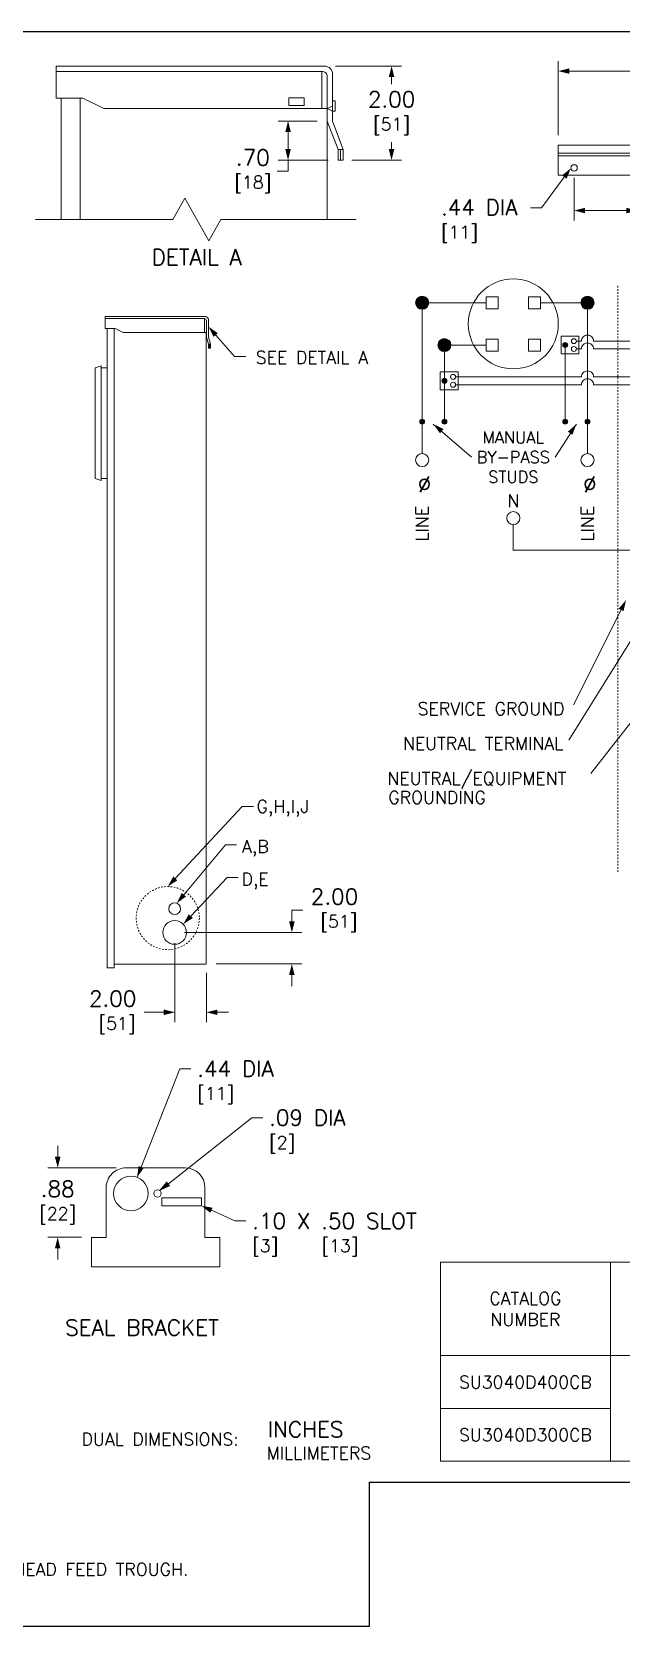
# Model space of a CAD drawing. Header units: inches. Extents: x 0 to 164, y -1 to 101.
# Drawn here: x 58.7 to 95.9, y 0 to 101 of the extents above; entities that cross this region are included whole.
import ezdxf
from ezdxf.enums import TextEntityAlignment as Align

# ---------------------------------------------------------------- set-up
doc = ezdxf.new("R2010")
doc.units = ezdxf.units.IN
doc.header["$MEASUREMENT"] = 0
doc.linetypes.add('HIDDEN2', pattern=[0.08, 0.035, -0.045])
for name, color, linetype, lineweight in [('CONTINUOUS1', 7, 'Continuous', 20), ('DIM', 2, 'Continuous', 20), ('HIDDEN1', 5, 'HIDDEN2', 20), ('TEXT1', 3, 'Continuous', 20)]:
    doc.layers.add(name, color=color, linetype=linetype, lineweight=lineweight)
doc.layers.add('VIEWPORT', color=9, linetype='Continuous', plot=False)
doc.styles.add('RomanS', font='romans.shx')
doc.dimstyles.new('SchneiderElectric Dual Below', dxfattribs={"dimscale": 10, "dimtxt": 0.1, "dimasz": 0.07, "dimexe": 0.0625, "dimexo": 0.0625, "dimgap": 0.04, "dimtad": 0, "dimtih": 1, "dimtoh": 1, "dimrnd": 0.001, "dimzin": 4, "dimdsep": 46, "dimtxsty": 'RomanS', "dimblk": 'SEArrow', "dimcen": 0.09, "dimclrd": 256, "dimclre": 256, "dimclrt": 256, "dimadec": 0, "dimazin": 1, "dimtfac": 1, "dimtofl": 0, "dimtmove": 0, "dimatfit": 3, "dimldrblk": 'SEArrow', "dimfxl": 1, "dimtolj": 1, "dimtzin": 0, "dimlwd": -1, "dimlwe": -1, "dimarcsym": 0})

# ---------------------------------------------------------------- blocks, each defined once
blk = doc.blocks.new('SEArrow')
at = {"linetype": 'ByBlock', "lineweight": -2}
blk.add_lwpolyline([(0, 0, 0, 0.5, 0), (-1, 0, 0.5, 0.5, 0)], format="xyseb", dxfattribs=at)
blk = doc.blocks.new('*D4')
at = {"layer": 'Defpoints', "color": 0, "transparency": 16777216}
for p in [(117.97, 98.47), (91.97, 93.79), (117.97, 93.85)]:
    blk.add_point(p, dxfattribs=at)
at = {"layer": 'DIM', "transparency": 16777216}
for p, q in [((91.97, 94.42), (91.97, 99.09)), ((117.97, 94.48), (117.97, 99.09)), ((92.67, 98.47), (102.57, 98.47)), ((117.27, 98.47), (107.37, 98.47))]:
    blk.add_line(p, q, dxfattribs=at)
at = {"layer": 'DIM', "transparency": 16777216, "xscale": 0.7000000000000001, "yscale": 0.7000000000000001, "zscale": 0.7000000000000001, "rotation": 180}
blk.add_blockref('SEArrow', (91.97, 98.47), dxfattribs=at)
at = {"layer": 'DIM', "transparency": 16777216, "xscale": 0.7000000000000001, "yscale": 0.7000000000000001, "zscale": 0.7000000000000001}
blk.add_blockref('SEArrow', (117.97, 98.47), dxfattribs=at)
at = {"layer": 'DIM', "transparency": 16777216, "insert": (104.97, 98.47), "char_height": 1, "attachment_point": 5, "style": 'RomanS'}
blk.add_mtext('\\A1;26.00\\P{\\H0.8x; [660]', dxfattribs=at)
blk = doc.blocks.new('*D7')
at = {"layer": 'Defpoints', "color": 0, "transparency": 16777216}
for p in [(92.97, 92.34), (96.97, 92.34), (96.97, 89.64)]:
    blk.add_point(p, dxfattribs=at)
at = {"layer": 'DIM', "transparency": 16777216}
for p, q in [((92.97, 91.72), (92.97, 89.02)), ((96.97, 91.72), (96.97, 89.02)), ((93.67, 89.64), (96.27, 89.64)), ((96.97, 89.64), (97.67, 89.64))]:
    blk.add_line(p, q, dxfattribs=at)
at = {"layer": 'DIM', "transparency": 16777216, "xscale": 0.7000000000000001, "yscale": 0.7000000000000001, "zscale": 0.7000000000000001, "rotation": 180}
blk.add_blockref('SEArrow', (92.97, 89.64), dxfattribs=at)
at = {"layer": 'DIM', "transparency": 16777216, "xscale": 0.7000000000000001, "yscale": 0.7000000000000001, "zscale": 0.7000000000000001}
blk.add_blockref('SEArrow', (96.97, 89.64), dxfattribs=at)
at = {"layer": 'DIM', "transparency": 16777216, "insert": (100.05, 89.64), "char_height": 1, "attachment_point": 5, "style": 'RomanS'}
blk.add_mtext('\\A1;4.00\\P{\\H0.8x; [102]', dxfattribs=at)
blk = doc.blocks.new('*D11')
at = {"layer": 'Defpoints', "color": 0, "transparency": 16777216}
for p in [(77.24, 98.79), (78.28, 92.83), (81.42, 92.83)]:
    blk.add_point(p, dxfattribs=at)
at = {"layer": 'DIM', "transparency": 16777216}
for p, q in [((77.87, 98.79), (82.05, 98.79)), ((81.42, 98.09), (81.42, 97.65)), ((81.42, 93.53), (81.42, 93.96)), ((78.91, 92.83), (82.05, 92.83))]:
    blk.add_line(p, q, dxfattribs=at)
at = {"layer": 'DIM', "transparency": 16777216, "xscale": 0.7000000000000001, "yscale": 0.7000000000000001, "zscale": 0.7000000000000001}
for p, rotation in [((81.42, 98.79), 90), ((81.42, 92.83), 270)]:
    blk.add_blockref('SEArrow', p, dxfattribs=dict(at, rotation=rotation))
at = {"layer": 'DIM', "transparency": 16777216, "insert": (81.42, 95.81), "char_height": 1, "attachment_point": 5, "style": 'RomanS'}
blk.add_mtext('\\A1;2.00\\P{\\H0.8x;[51]}', dxfattribs=at)
blk = doc.blocks.new('*D28')
at = {"layer": 'Defpoints', "color": 0, "transparency": 16777216}
for p in [(60.29, 29.02), (64.61, 29.02), (62.42, 24.62)]:
    blk.add_point(p, dxfattribs=at)
at = {"layer": 'DIM', "transparency": 16777216}
for p, q in [((60.29, 29.72), (60.29, 30.42)), ((63.99, 29.02), (59.66, 29.02)), ((61.8, 24.62), (59.66, 24.62)), ((60.29, 23.92), (60.29, 23.22))]:
    blk.add_line(p, q, dxfattribs=at)
at = {"layer": 'DIM', "transparency": 16777216, "xscale": 0.7000000000000001, "yscale": 0.7000000000000001, "zscale": 0.7000000000000001}
for p, rotation in [((60.29, 29.02), 270), ((60.29, 24.62), 90)]:
    blk.add_blockref('SEArrow', p, dxfattribs=dict(at, rotation=rotation))
at = {"layer": 'DIM', "transparency": 16777216, "insert": (60.29, 26.82), "char_height": 1, "attachment_point": 5, "style": 'RomanS'}
blk.add_mtext('\\A1;.88\\P{\\H0.8x;[22]}', dxfattribs=at)
blk = doc.blocks.new('*D34')
at = {"layer": 'Defpoints', "color": 0, "transparency": 16777216}
for p in [(67.7, 43.86), (69.7, 41.99), (69.7, 38.87)]:
    blk.add_point(p, dxfattribs=at)
at = {"layer": 'DIM', "transparency": 16777216}
for p, q in [((67.7, 43.24), (67.7, 38.24)), ((69.7, 41.36), (69.7, 38.24)), ((67, 38.87), (65.77, 38.87)), ((70.4, 38.87), (71.1, 38.87))]:
    blk.add_line(p, q, dxfattribs=at)
at = {"layer": 'DIM', "transparency": 16777216, "xscale": 0.7000000000000001, "yscale": 0.7000000000000001, "zscale": 0.7000000000000001}
blk.add_blockref('SEArrow', (67.7, 38.87), dxfattribs=at)
at = {"layer": 'DIM', "transparency": 16777216, "xscale": 0.7000000000000001, "yscale": 0.7000000000000001, "zscale": 0.7000000000000001, "rotation": 180}
blk.add_blockref('SEArrow', (69.7, 38.87), dxfattribs=at)
at = {"layer": 'DIM', "transparency": 16777216, "insert": (63.77, 38.87), "char_height": 1, "attachment_point": 5, "style": 'RomanS'}
blk.add_mtext('\\A1;2.00\\P{\\H0.8x; [51]', dxfattribs=at)
blk = doc.blocks.new('*D36')
at = {"layer": 'Defpoints', "color": 0, "transparency": 16777216}
for p in [(77.35, 95.31), (74.87, 92.83), (78.03, 92.83)]:
    blk.add_point(p, dxfattribs=at)
at = {"layer": 'DIM', "transparency": 16777216}
for p, q in [((76.72, 95.31), (74.24, 95.31)), ((74.87, 94.61), (74.87, 93.53)), ((74.87, 92.13), (74.17, 92.13)), ((77.41, 92.83), (74.24, 92.83)), ((74.87, 92.83), (74.87, 92.13))]:
    blk.add_line(p, q, dxfattribs=at)
at = {"layer": 'DIM', "transparency": 16777216, "xscale": 0.7000000000000001, "yscale": 0.7000000000000001, "zscale": 0.7000000000000001}
for p, rotation in [((74.87, 95.31), 90), ((74.87, 92.83), 270)]:
    blk.add_blockref('SEArrow', p, dxfattribs=dict(at, rotation=rotation))
at = {"layer": 'DIM', "transparency": 16777216, "insert": (72.64, 92.13), "char_height": 1, "attachment_point": 5, "style": 'RomanS'}
blk.add_mtext('\\A1;.70\\P{\\H0.8x;[18]}', dxfattribs=at)
blk = doc.blocks.new('*D37')
at = {"layer": 'Defpoints', "color": 0, "transparency": 16777216}
for p in [(67.7, 43.93), (75.11, 43.93), (69.7, 41.93)]:
    blk.add_point(p, dxfattribs=at)
at = {"layer": 'DIM', "transparency": 16777216}
for p, q in [((75.11, 44.63), (75.11, 45.33)), ((75.11, 45.33), (75.81, 45.33)), ((68.32, 43.93), (75.74, 43.93)), ((70.32, 41.93), (75.74, 41.93)), ((75.11, 41.23), (75.11, 40.53))]:
    blk.add_line(p, q, dxfattribs=at)
at = {"layer": 'DIM', "transparency": 16777216, "xscale": 0.7000000000000001, "yscale": 0.7000000000000001, "zscale": 0.7000000000000001}
for p, rotation in [((75.11, 43.93), 270), ((75.11, 41.93), 90)]:
    blk.add_blockref('SEArrow', p, dxfattribs=dict(at, rotation=rotation))
at = {"layer": 'DIM', "transparency": 16777216, "insert": (77.81, 45.33), "char_height": 1, "attachment_point": 5, "style": 'RomanS'}
blk.add_mtext('\\A1;2.00\\P{\\H0.8x; [51]', dxfattribs=at)

msp = doc.modelspace()

# ---------------------------------------------------------------- hatches: boundary and pattern name
at = {"layer": 'CONTINUOUS1'}
h = msp.add_hatch(color=256, dxfattribs=at)
edge = h.paths.add_edge_path()
edge.add_arc((83.357, 83.799), 0.413, 0, 360)
h = msp.add_hatch(color=256, dxfattribs=at)
edge = h.paths.add_edge_path()
edge.add_arc((93.819, 83.799), 0.413, 0, 360)
h = msp.add_hatch(color=256, dxfattribs=at)
edge = h.paths.add_edge_path()
edge.add_arc((84.765, 81.124), 0.413, 0, 360)
h = msp.add_hatch(color=256, dxfattribs=at)
edge = h.paths.add_edge_path()
edge.add_arc((92.411, 81.124), 0.156, 0, 360)
for points in [[(84.922, 78.858, 1), (84.609, 78.858, 1)], [(83.513, 76.273, 1), (83.2, 76.273, 1)], [(84.922, 76.273, 1), (84.609, 76.273, 1)], [(92.567, 76.273, 1), (92.254, 76.273, 1)], [(93.976, 76.273, 1), (93.663, 76.273, 1)]]:
    msp.add_hatch(color=256, dxfattribs=at).paths.add_polyline_path(points)

# ---------------------------------------------------------------- linework, layer by layer
for p, q in [((60.199, 96.763), (60.199, 98.773)), ((77.014, 96.093), (77.014, 98.438)), ((60.508, 96.763), (60.508, 89.068)), ((61.709, 89.068), (61.709, 96.763)), ((67.574, 89.068), (68.336, 90.42)), ((68.336, 90.42), (69.86, 87.715)), ((58.881, 89.068), (67.574, 89.068)), ((69.86, 87.715), (70.621, 89.068)), ((70.621, 89.068), (79.175, 89.068)), ((92.411, 81.124), (92.411, 76.273)), ((84.765, 78.858), (84.765, 76.273)), ((63.87, 41.926), (69.695, 41.926)), ((65.315, 28.417), (65.567, 29.07)), ((66.757, 27.577), (67.207, 28.113))]:
    msp.add_line(p, q, dxfattribs=at)
for points in [[(60.199, 98.773), (60.199, 96.763), (60.534, 96.763), (61.874, 96.763), (63.214, 96.093), (77.349, 96.093), (77.349, 89.068), (79.175, 89.068), (70.621, 89.068), (69.86, 87.715), (68.336, 90.42), (67.574, 89.068), (61.709, 89.068), (61.709, 96.763), (60.508, 96.763), (60.508, 89.068), (61.709, 89.068), (58.881, 89.068)], [(77.683, 96.26), (77.349, 96.093), (77.683, 95.926), (77.847, 95.926), (77.847, 96.594), (77.683, 96.594), (77.683, 95.926)], [(63.306, 82.802), (63.306, 82.177), (63.931, 82.177), (64.431, 81.927), (69.581, 81.927), (69.581, 82.802), (69.581, 81.927), (69.706, 81.927)], [(63.87, 82.177), (63.87, 41.926), (69.695, 41.926), (69.695, 81.927)], [(87.408, 81.124), (84.765, 81.124), (84.765, 78.858), (84.765, 78.858)]]:
    msp.add_lwpolyline(points, dxfattribs=at)
for points in [[(60.199, 98.454), (77.014, 98.454, -0.4142136), (77.349, 98.119), (77.349, 95.305), (78.03, 93.512), (78.365, 93.512), (77.684, 95.305), (77.684, 98.287, 0.4142136), (77.182, 98.789), (60.199, 98.789)], [(63.306, 82.802), (63.306, 82.927), (69.643, 82.927, -0.4142136), (69.831, 82.739), (69.831, 81.627), (69.956, 81.177), (69.831, 81.177), (69.706, 81.627), (69.706, 82.677, 0.4142136), (69.581, 82.802)], [(69.612, 27.769, 0.4142135), (68.362, 29.019), (64.612, 29.019, 0.4142136), (63.362, 27.769), (63.362, 24.619), (62.424, 24.619), (62.424, 22.744), (70.549, 22.744), (70.549, 24.619), (69.612, 24.619)]]:
    msp.add_lwpolyline(points, format="xyb", close=True, dxfattribs=at)
for points in [[(74.908, 96.777), (75.884, 96.777), (75.884, 96.289), (74.908, 96.289)], [(78.198, 92.826), (78.03, 92.826), (78.03, 93.496), (78.198, 93.496)], [(78.365, 93.496), (78.198, 93.496), (78.198, 92.826), (78.365, 92.826)], [(103.44, 93.271), (91.97, 93.271), (91.97, 93.791), (103.44, 93.791)], [(117.97, 93.111), (91.97, 93.111), (91.97, 93.271), (117.97, 93.271)], [(91.97, 93.111), (117.97, 93.111), (117.97, 91.881), (91.97, 91.881)], [(63.422, 82.177), (63.87, 82.177), (63.87, 41.676), (63.422, 41.676)], [(69.894, 81.177), (69.831, 81.177), (69.831, 80.927), (69.894, 80.927)], [(69.956, 80.927), (69.894, 80.927), (69.894, 81.177), (69.956, 81.177)], [(63.047, 79.802), (62.672, 79.677), (62.672, 72.677), (63.047, 72.552)], [(63.422, 72.677), (63.047, 72.677), (63.047, 79.677), (63.422, 79.677)], [(69.385, 26.621), (66.885, 26.621), (66.885, 27.121), (69.385, 27.121)], [(84.507, 23.039), (95.273, 23.039), (95.273, 17.128), (84.507, 17.128)], [(95.273, 23.039), (101.615, 23.039), (101.615, 17.128), (95.273, 17.128)], [(84.507, 17.128), (95.273, 17.128), (95.273, 13.782), (84.507, 13.782)], [(95.273, 17.128), (101.615, 17.128), (101.615, 10.443), (95.273, 10.443)], [(84.507, 13.782), (95.273, 13.782), (95.273, 10.443), (84.507, 10.443)]]:
    msp.add_lwpolyline(points, close=True, dxfattribs=at)
at = {"layer": 'CONTINUOUS1', "flags": 128}
for points in [[(87.408, 83.799), (83.357, 83.799), (83.357, 74.255)], [(90.839, 83.799), (93.819, 83.799), (93.819, 74.255)], [(89.124, 69.753), (89.124, 68.143), (89.124, 68.143)], [(89.124, 68.143), (98.335, 68.143), (98.335, 66.16)]]:
    msp.add_lwpolyline(points, dxfattribs=at)
for points in [[(87.408, 84.177), (88.164, 84.177), (88.164, 83.421), (87.408, 83.421)], [(90.083, 84.177), (90.839, 84.177), (90.839, 83.421), (90.083, 83.421)], [(87.408, 81.502), (88.164, 81.502), (88.164, 80.746), (87.408, 80.746)], [(90.083, 81.502), (90.839, 81.502), (90.839, 80.746), (90.083, 80.746)], [(92.142, 81.691), (93.276, 81.691), (93.276, 80.557), (92.142, 80.557)], [(84.497, 79.424), (85.631, 79.424), (85.631, 78.291), (84.497, 78.291)]]:
    msp.add_lwpolyline(points, close=True, dxfattribs=at)
at = {"layer": 'CONTINUOUS1'}
for points in [[(106.612, 82.309), (105.556, 82.309, 0.4142136), (105.175, 82.69, 0.4142136), (104.793, 82.309), (97.648, 82.309), (97.648, 81.371), (94.201, 81.371, 0.4142136), (93.819, 81.753, 0.4142136), (93.438, 81.371), (93.113, 81.371)], [(106.612, 80.984), (105.556, 80.984, 0.4142136), (105.175, 81.365, 0.4142136), (104.793, 80.984), (98.651, 80.984), (98.651, 79.105), (98.264, 79.105, 0.4142136), (97.882, 79.487, 0.4142136), (97.501, 79.105), (94.201, 79.105, 0.4142136), (93.819, 79.487, 0.4142136), (93.438, 79.105), (85.467, 79.105)], [(93.113, 80.876), (93.438, 80.876, -0.4142136), (93.819, 81.258, -0.4142136), (94.201, 80.876), (97.882, 80.876), (97.882, 78.624), (104.793, 78.624, -0.4142136), (105.175, 79.005, -0.4142136), (105.556, 78.624), (110.843, 78.624), (110.843, 71.749), (107.024, 71.749), (107.024, 50.664)], [(104.61, 49.328), (104.61, 73.311), (109.281, 73.311), (109.281, 77.299), (105.556, 77.299, 0.4142136), (105.175, 77.68, 0.4142136), (104.793, 77.299), (96.879, 77.299), (96.879, 78.61), (94.201, 78.61, 0.4142136), (93.819, 78.992, 0.4142136), (93.438, 78.61), (85.467, 78.61)]]:
    msp.add_lwpolyline(points, format="xyb", dxfattribs=at)
for centre, radius in [((92.97, 92.341), 0.203), ((89.124, 82.461), 2.848), ((83.357, 83.799), 0.413), ((93.819, 83.799), 0.413), ((84.765, 81.124), 0.413), ((92.411, 81.124), 0.156), ((92.956, 81.371), 0.156), ((92.956, 80.876), 0.156), ((84.765, 78.858), 0.156), ((85.311, 79.105), 0.156), ((85.311, 78.61), 0.156), ((83.357, 76.273), 0.156), ((84.765, 76.273), 0.156), ((92.411, 76.273), 0.156), ((93.819, 76.273), 0.156), ((83.357, 73.842), 0.413), ((93.819, 73.842), 0.413), ((89.124, 70.166), 0.413), ((67.695, 45.426), 0.375), ((67.695, 43.926), 0.75), ((64.923, 27.398), 1.093), ((66.607, 27.399), 0.233)]:
    msp.add_circle(centre, radius, dxfattribs=at)
at = {"layer": 'DIM'}
for points in [[(92.351, 91.758), (90.909, 89.816), (90.209, 89.816)], [(65.572, 29.068), (68.025, 35.298), (68.725, 35.298)], [(67.305, 28.012), (72.571, 32.192), (73.271, 32.192)], [(70.022, 26.331), (71.499, 25.657), (72.199, 25.657)]]:
    msp.add_lwpolyline(points, dxfattribs=at)
at = {"layer": 'HIDDEN1'}
msp.add_line((95.729, 47.763), (95.729, 84.919), dxfattribs=at)
msp.add_circle((67.258, 44.833), 2, dxfattribs=at)
at = {"layer": 'TEXT1'}
for p, q in [((84.061, 76.116), (86.477, 74.024)), ((93.115, 76.116), (91.771, 74.024))]:
    msp.add_line(p, q, dxfattribs=at)
for points in [[(70.292, 81.758), (71.487, 80.393), (72.187, 80.393)], [(97.818, 64.44), (92.636, 56.108)], [(95.944, 64.348), (92.938, 58.339)], [(98.72, 59.961), (94.024, 53.997)], [(67.735, 47.345), (71.973, 51.904), (72.673, 51.904)], [(68.275, 46.315), (70.908, 49.473), (71.608, 49.473)], [(68.713, 44.959), (71.019, 47.404), (71.719, 47.404)]]:
    msp.add_lwpolyline(points, dxfattribs=at)
at = {"layer": 'VIEWPORT'}
msp.add_lwpolyline([(0, 0), (80.025, 0), (80.025, 9.12), (164, 9.12), (164, 100.954), (0, 100.954)], close=True, dxfattribs=at)

# ---------------------------------------------------------------- block references
at = {"layer": 'DIM', "xscale": 0.7000000000000001, "yscale": 0.7000000000000001, "zscale": 0.7000000000000001}
for p, rotation in [((92.768, 92.32), 53.39515238295382), ((65.315, 28.417), 248.5088824864234), ((66.757, 27.577), 218.4408708075873), ((69.385, 26.621), 155.4868244717293)]:
    msp.add_blockref('SEArrow', p, dxfattribs=dict(at, rotation=rotation))
at = {"layer": 'TEXT1'}
for p, xscale, yscale, zscale, rotation in [((69.831, 82.285), 0.7000000000000001, 0.7000000000000001, 0.7000000000000001, 131.1886742918084), ((84.061, 76.116), 0.7000000000000041, 0.7000000000000041, 0.7000000000000041, 140.255264442181), ((93.115, 76.116), 0.700000000000004, 0.700000000000004, 0.700000000000004, 55.3800751473072), ((96.257, 64.974), 0.7000000000000002, 0.7000000000000002, 0.7000000000000002, 63.42347860966666), ((67.258, 46.833), 0.6999999999999966, 0.6999999999999966, 0.6999999999999966, 227.0871046900002), ((67.827, 45.777), 0.7000000000000001, 0.7000000000000001, 0.7000000000000001, 230.1881689592356), ((68.233, 44.449), 0.7000000000000001, 0.7000000000000001, 0.7000000000000001, 226.6918877749897)]:
    msp.add_blockref('SEArrow', p, dxfattribs=dict(at, xscale=xscale, yscale=yscale, zscale=zscale, rotation=rotation))

# ---------------------------------------------------------------- texts
at = {"layer": 'DIM', "char_height": 1, "attachment_point": 1, "style": 'RomanS'}
for s, insert in [('.44 DIA\\P{\\H0.8x;[11]}', (84.547, 90.345)), ('.44 DIA\\P{\\H0.8x;[11]}', (69.125, 35.798)), ('.09 DIA\\P{\\H0.8x;[2]}', (73.671, 32.692)), ('.10 X .50 SLOT\\P{\\H0.8x;[3]     [13]}', (72.599, 26.157))]:
    msp.add_mtext(s, dxfattribs=dict(at, insert=insert))
at = {"layer": 'TEXT1', "style": 'RomanS'}
for s, height, p in [('DETAIL A', 1, (69.087, 86.685)), ('N', 0.8, (89.124, 71.257)), ('SU3040D400CB', 0.80001, (89.89, 15.453)), ('SU3040D300CB', 0.80001, (89.89, 12.111))]:
    msp.add_text(s, height=height, dxfattribs=at).set_placement(p, align=Align.MIDDLE_CENTER)
for s, height, p in [('SEE DETAIL A', 0.80001, (72.826, 79.944)), ('A,B', 0.8, (71.96, 48.973)), ('D,E', 0.8, (71.928, 46.904))]:
    msp.add_text(s, height=height, dxfattribs=at).set_placement(p)
for s, height, p in [('Ø', 1, (83.075, 72.304)), ('Ø', 1, (93.538, 72.304)), ('NEUTRAL/EQUIPMENT', 0.8, (81.157, 53.682)), ('GROUNDING', 0.8, (81.215, 52.475)), ('G,H,I,J', 0.8, (72.873, 51.904)), ('SEAL BRACKET', 1.00001, (60.769, 18.903)), ('DUAL DIMENSIONS:', 0.8, (61.799, 11.834)), ('INCHES', 1, (73.577, 12.46)), ('MILLIMETERS', 0.8, (73.511, 10.96)), ('SUITABLE FOR UNDERGROUND SERVICE ONLY. FOR OVERHEAD SERVICE ENTRANCE, ORDER OCK400 OVERHEAD FEED TROUGH.', 0.800009, (0.915, 3.596))]:
    msp.add_text(s, height=height, dxfattribs=at).set_placement(p, align=Align.MIDDLE_LEFT)
for p in [(83.364, 68.686), (93.827, 68.686)]:
    msp.add_text('LINE', height=0.8, rotation=90, dxfattribs=at).set_placement(p, align=Align.MIDDLE_LEFT)
for s, p in [('SERVICE GROUND', (92.362, 58.096)), ('NEUTRAL TERMINAL', (92.288, 55.897))]:
    msp.add_text(s, height=0.8, dxfattribs=at).set_placement(p, align=Align.MIDDLE_RIGHT)
at = {"layer": 'TEXT1', "attachment_point": 5, "style": 'RomanS'}
for s, insert, char_height in [('MANUAL\\PBY-PASS\\PSTUDS', (89.124, 74.024), 0.75), ('CATALOG\\PNUMBER', (89.89, 20.083), 0.8)]:
    msp.add_mtext(s, dxfattribs=dict(at, insert=insert, char_height=char_height))

# ---------------------------------------------------------------- dimensions: what is measured, and where the dimension line sits
at = {"layer": 'DIM'}
for base, p1, p2, picture, middle in [((117.97, 98.465), (91.97, 93.791), (117.97, 93.854), '*D4', (104.97, 98.465)), ((96.97, 89.64), (92.97, 92.341), (96.97, 92.341), '*D7', (100.051, 89.64))]:
    dim = msp.add_linear_dim(base=base, p1=p1, p2=p2, dimstyle='SchneiderElectric Dual Below', override={"dimscale": 10, "dimpost": '\\P{\\H0.8x;'}, dxfattribs=at)
    dim.commit()
    dim.dimension.update_dxf_attribs({"geometry": picture, "text_midpoint": middle})
for base, p1, p2, text, picture, middle in [((81.424, 92.826), (77.244, 98.789), (78.281, 92.826), '2.00\\P{\\H0.8x;[51]}', '*D11', (81.424, 95.807)), ((74.868, 92.826), (77.349, 95.305), (78.03, 92.826), '.70\\P{\\H0.8x;[18]}', '*D36', (72.644, 92.126)), ((60.286, 29.019), (62.424, 24.619), (64.612, 29.019), '.88\\P{\\H0.8x;[22]}', '*D28', (60.286, 26.819))]:
    dim = msp.add_linear_dim(base=base, p1=p1, p2=p2, angle=90, text=text, dimstyle='SchneiderElectric Dual Below', override={"dimscale": 10, "dimpost": '\\P{\\H0.8x;'}, dxfattribs=at)
    dim.commit()
    dim.dimension.update_dxf_attribs({"geometry": picture, "text_midpoint": middle})
dim = msp.add_linear_dim(base=(75.112, 43.926), p1=(69.695, 41.926), p2=(67.695, 43.926), angle=90, dimstyle='SchneiderElectric Dual Below', override={"dimscale": 10, "dimpost": '\\P{\\H0.8x;'}, dxfattribs=at)
dim.commit()
dim.dimension.update_dxf_attribs({"geometry": '*D37', "text_midpoint": (77.812, 45.326)})
dim = msp.add_linear_dim(base=(69.695, 38.869), p1=(67.695, 43.864), p2=(69.695, 41.989), dimstyle='SchneiderElectric Dual Below', override={"dimscale": 10, "dimpost": '\\P{\\H0.8x;'}, dxfattribs=at)
dim.commit()
dim.dimension.update_dxf_attribs({"geometry": '*D34', "text_midpoint": (63.765, 38.869), "dimtype": 160})

doc.saveas('drawing.dxf')
